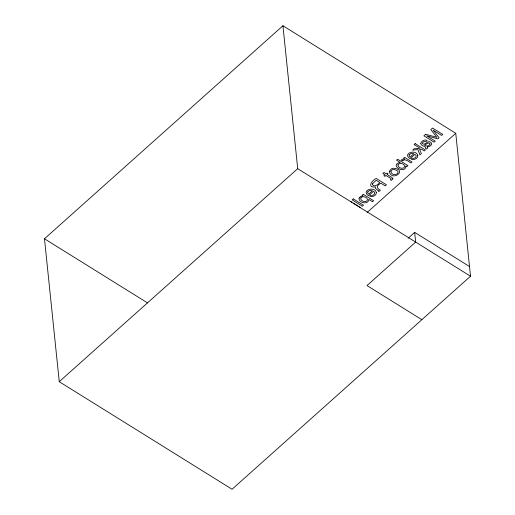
<?xml version="1.0" encoding="UTF-8"?>
<svg xmlns="http://www.w3.org/2000/svg" width="515" height="515" viewBox="0 0 515 515"><rect width="100%" height="100%" fill="white"/><g stroke="black" fill="none" stroke-linecap="round" stroke-linejoin="round"><path stroke-width="0.77" d="M44.483 238.78L282.935 25.75L455.749 133.301L470.517 276.22L232.065 489.25L59.251 381.699L44.483 238.78L147.625 302.968M59.251 381.699L297.709 168.669L282.935 25.75M367.079 212.515L455.749 133.301M408.131 238.22L414.659 232.387L469.519 266.532M350.503 201.384L351.925 202.266M353.309 203.129L360.725 207.745M297.709 168.669L470.517 276.22M421.856 319.699L366.995 285.555L415.656 242.082L414.659 232.387M406.032 166.525C404.101 174.797 389.089 164.253 400.264 162.502L396.556 160.191L397.632 159.225L407.893 165.611L406.863 166.525L405.91 165.933L406.032 166.525M376.356 192.642C376.407 195.79 372.261 197.316 369.68 196.202L370.774 195.224C373.163 196.402 376.742 192.964 373.446 191.342L368.598 195.668C360.429 190.531 374.907 185.606 376.356 192.642M417.807 155.614C417.852 158.762 413.706 160.287 411.131 159.167L412.225 158.195C414.607 159.373 418.193 155.929 414.897 154.307L410.049 158.639C401.88 153.502 416.358 148.578 417.807 155.614M378.68 191.014L378.892 191.509L380.398 190.164C375.789 187.949 376.562 185.735 380.81 183.153L385.194 185.883L386.424 184.782L376.201 178.422C371.444 180.739 366.912 188.007 375.493 186.939L375.647 188.561L378.68 191.014M389.289 171.424C391.567 182.329 408.118 169.963 393.827 168.238A4.12 3.084 -5.9 0 0 391.188 169.017L389.289 171.424M420.774 143.292C420.182 146.138 427.881 146.35 425.557 148.475L426.484 149.054L427.373 148.442L427.746 147.412L427.25 146.814C429.516 147.181 433.521 144.213 430.746 142.23C427.701 139.732 425.042 145.906 422.455 143.64L422.654 142.558L424.128 141.342L426.15 141.451L427.186 140.524C424.817 138.979 421.663 140.91 420.774 143.292M390.84 171.263C392.417 178.724 404.14 171.63 393.923 169.448A2.285 1.712 -5.9 0 0 392.095 169.841L390.84 171.263M367.691 191.973L367.762 192.938L368.746 194.026L372.422 190.75L369.744 190.331L367.691 191.973M409.142 154.938L409.213 155.91L410.198 156.998L413.867 153.715L411.189 153.296L409.142 154.938M397.876 164.961C397.818 168.025 403.644 169.918 404.829 166.557C404.513 163.609 399.363 162 397.876 164.961M372.371 183.971C372.982 188.11 378.654 184.628 379.658 182.439L376.162 180.263L372.371 183.971M359.09 198.005C358.298 202.678 367.028 204.919 368.759 200.386L368.701 199.35L372.512 201.719L373.62 200.728L363.23 194.264L362.154 195.23L363.139 195.842L360.7 196.357L359.09 198.005M430.064 144.091C429.298 146.286 426.06 146.633 424.502 145.018L428.416 142.97L429.555 143.247L430.064 144.091M392.939 178.763L391.342 180.392L390.357 179.774L391.123 179.008L390.834 178.473L385.967 175.448L384.917 176.388L383.894 175.75L384.95 174.81L382.864 173.516L383.99 172.512L386.07 173.806L386.965 173.008L387.988 173.645L387.093 174.443L392.024 177.514L392.939 178.763M360.79 197.902C360.043 200.728 364.865 202.698 366.931 200.921C369.416 197.953 362.47 194.928 360.79 197.902M402.659 160.751L401.185 160.107L402.26 159.296L404.764 159.058L403.477 158.26L404.533 157.313L411.981 161.955L410.873 162.946C408.652 161.716 405.234 158.182 402.659 160.751M353.284 198.899L352.17 199.897L362.393 206.257L363.5 205.26L353.284 198.899M415.167 143.614L414.099 144.573L420.034 148.262L414.015 148.841L412.599 150.11L417.916 149.588L419.905 154.873L421.328 153.605L419.628 149.427L421.521 149.189L424.321 150.934L425.39 149.974L415.167 143.614M425.635 134.267L423.89 135.818L434.113 142.179L435.278 141.142L426.632 135.799L437.84 138.85L439.057 137.763L433.044 130.076L441.632 135.464L442.803 134.415L432.581 128.055L430.823 129.626L436.862 137.331L425.635 134.267"/></g></svg>
